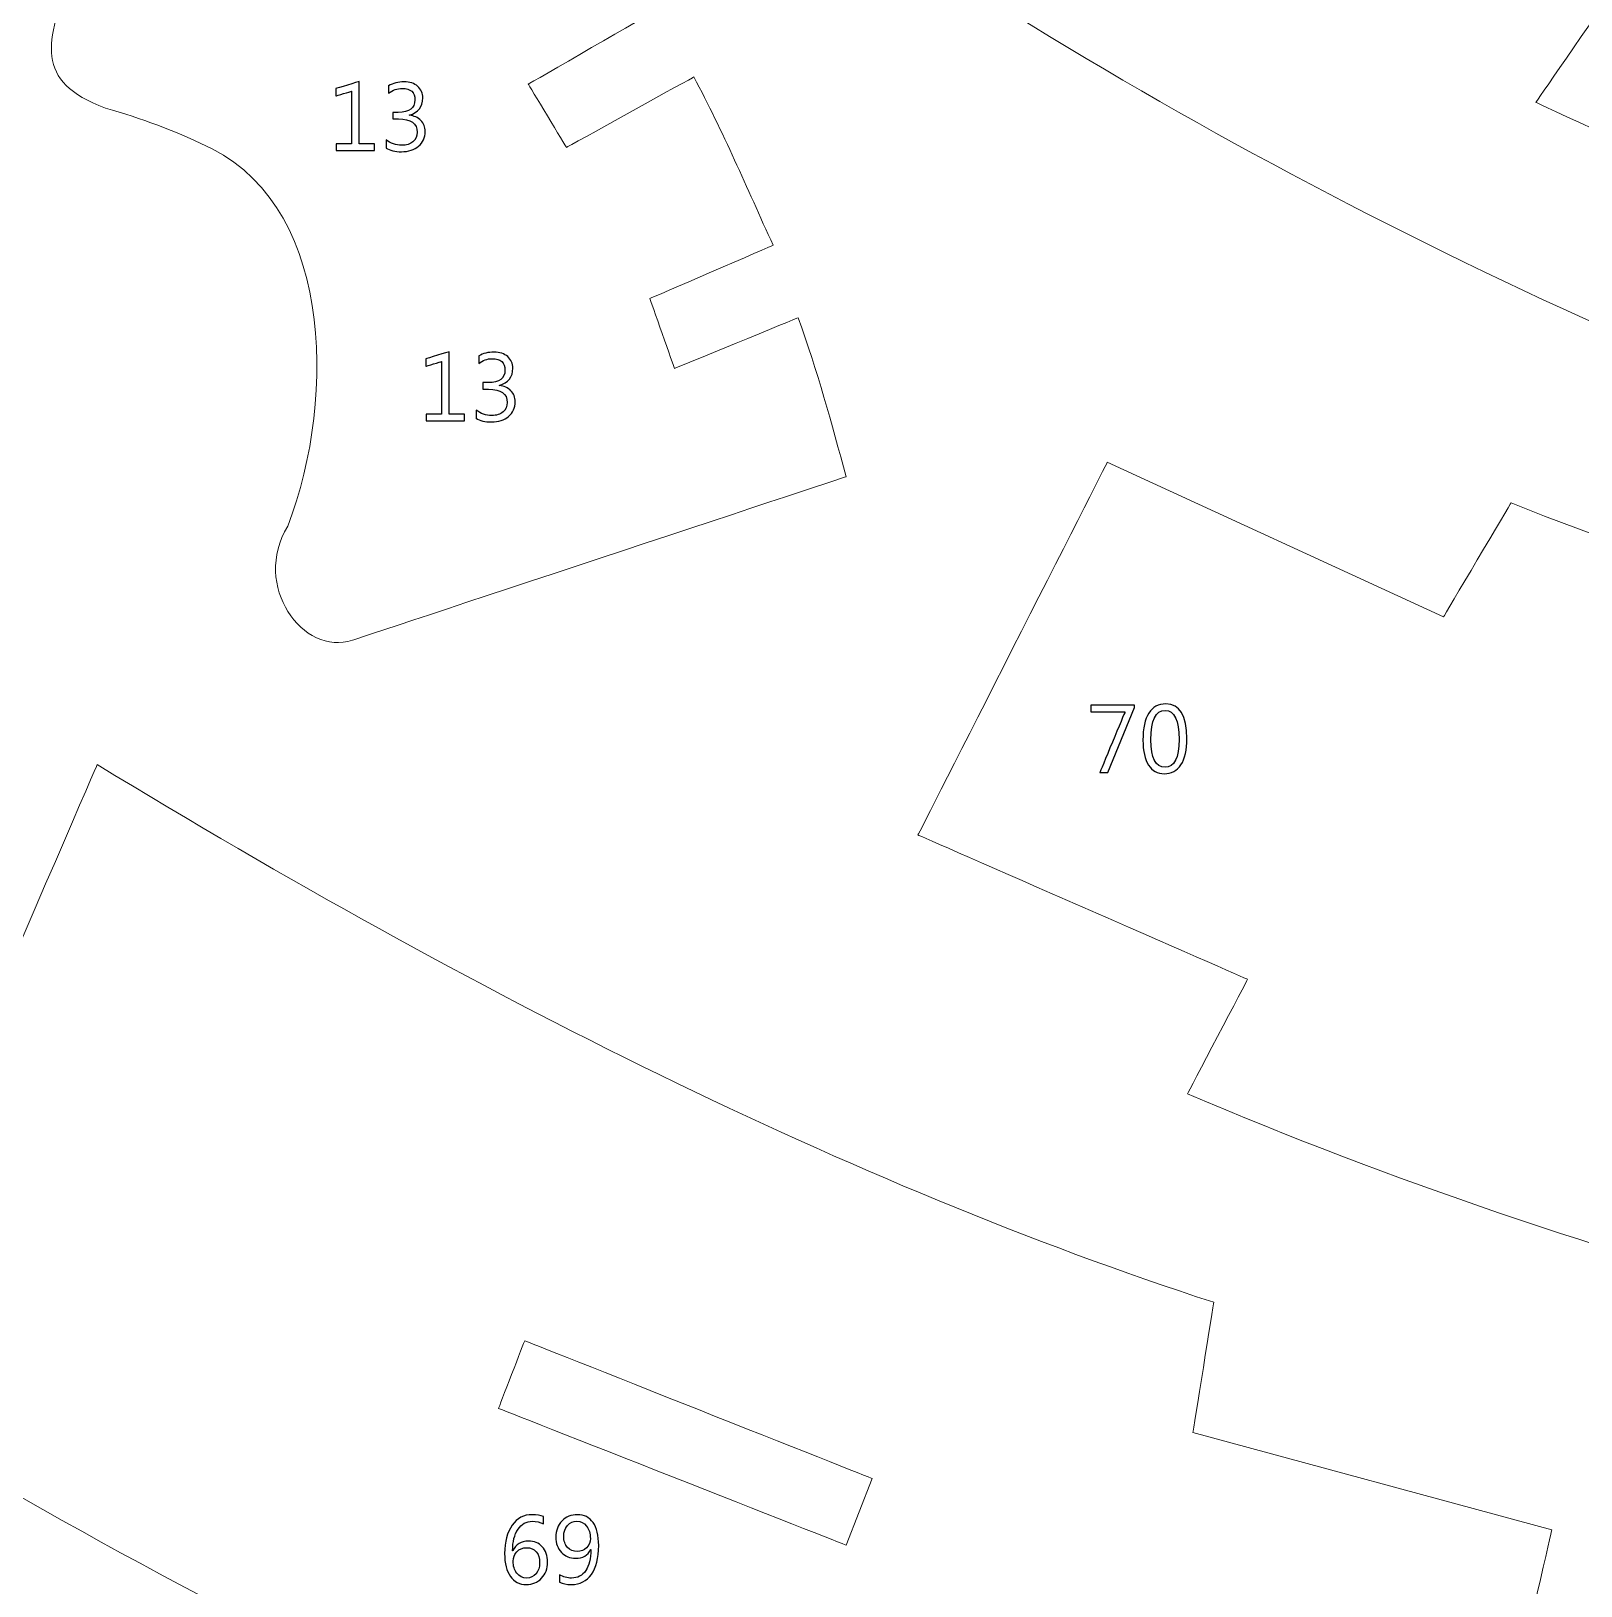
# Model space of a CAD drawing. Header units: centimetres. Extents: x -494 to 505, y -672 to 577.
# Drawn here: x 176.2 to 348.9, y -475.5 to -302.3 of the extents above; entities that cross this region are included whole.
import ezdxf

# ---------------------------------------------------------------- set-up
doc = ezdxf.new("R2010")
doc.units = ezdxf.units.CM
doc.header["$MEASUREMENT"] = 0
doc.layers.add('Camada 1', color=7, linetype='Continuous')
doc.layers.add('Camada 2', color=10, linetype='Continuous')

msp = doc.modelspace()

# ---------------------------------------------------------------- linework, layer by layer
at = {"layer": 'Camada 1', "lineweight": 9}
for points, knots in [([(182.78983, -289.325812), (182.329836, -291.53358), (181.676294, -292.996112), (180.507132, -295.900856), (180.507132, -295.900856), (177.908204, -303.485296), (176.42332, -307.8607), (184.4675, -310.828944), (184.4675, -310.828944), (188.601096, -312.03138), (192.080388, -313.343036), (195.019168, -314.746132), (195.019168, -314.746132), (209.705448, -320.820796), (210.408266, -342.718136), (204.780388, -357.439976), (204.780388, -357.439976), (200.739248, -364.026196), (206.49819, -371.974872), (211.99729, -370.13134), (211.99729, -370.13134), (211.99729, -370.13134), (267.020294, -351.921064), (267.020294, -351.921064), (267.020294, -351.921064), (265.436858, -345.949016), (263.81964, -340.168992), (261.691628, -334.19796), (261.691628, -334.19796), (261.691628, -334.19796), (247.889522, -339.847428), (247.889522, -339.847428), (247.889522, -339.847428), (247.889522, -339.847428), (245.159784, -332.06436), (245.159784, -332.06436), (245.159784, -332.06436), (245.159784, -332.06436), (258.900422, -326.126856), (258.900422, -326.126856), (258.900422, -326.126856), (255.91643, -319.662048), (253.357126, -313.510168), (250.05284, -307.368956), (250.05284, -307.368956), (250.05284, -307.368956), (235.854494, -315.215016), (235.854494, -315.215016), (235.854494, -315.215016), (235.854494, -315.215016), (231.603042, -308.164484), (231.603042, -308.164484), (231.603042, -308.164484), (231.603042, -308.164484), (245.712488, -300.023784), (245.712488, -300.023784), (245.712488, -300.023784), (242.475004, -294.545512), (239.409224, -289.87242), (235.99394, -284.899608), (235.99394, -284.899608), (235.99394, -284.899608), (222.90532, -293.546276), (222.90532, -293.546276), (222.90532, -293.546276), (222.90532, -293.546276), (218.431364, -286.746696), (218.431364, -286.746696), (218.431364, -286.746696), (218.431364, -286.746696), (230.724202, -278.40178), (230.724202, -278.40178), (230.724202, -278.40178), (227.071682, -273.320256), (223.679766, -267.88618), (220.318584, -262.6868), (220.318584, -262.6868), (220.318584, -262.6868), (206.901542, -270.924528), (206.901542, -270.924528), (206.901542, -270.924528), (206.901542, -270.924528), (203.266548, -263.775444), (203.266548, -263.775444), (203.266548, -263.775444), (203.266548, -263.775444), (216.520522, -255.081024), (216.520522, -255.081024), (216.520522, -255.081024), (203.73848, -229.9081), (221.170754, -210.7819), (240.487708, -206.680816), (240.487708, -206.680816), (281.752294, -198.37654), (317.23838, -202.109324), (355.214428, -222.74276), (355.214428, -222.74276), (380.998984, -236.086396), (406.434798, -252.030484), (431.664618, -268.072108), (431.664618, -268.072108), (447.13398, -276.452076), (457.795376, -284.673548), (475.474792, -290.712144), (475.474792, -290.712144), (480.967288, -292.402768), (484.084376, -293.40556), (486.148888, -292.320472), (486.148888, -292.320472), (494.367058, -279.025096), (499.34495, -259.396992), (498.30101, -215.25484), (498.30101, -215.25484), (495.513106, -177.25136), (492.695484, -158.525972), (484.29799, -145.308828), (484.29799, -145.308828), (471.084402, -137.859516), (427.983396, -139.22248), (370.712238, -144.892776), (370.712238, -144.892776), (330.730606, -147.85848), (288.910268, -155.543504), (244.769894, -154.824176), (244.769894, -154.824176), (224.85096, -154.182064), (209.7151, -128.42748), (190.253366, -98.993452), (190.253366, -98.993452), (179.69611, -100.730812), (171.077382, -99.020884), (165.424866, -94.19844), (165.424866, -94.19844), (159.956754, -88.855804), (156.890974, -82.534252), (157.003242, -75.060048), (157.003242, -75.060048), (157.026102, -72.926956), (155.536646, -72.14362), (153.171144, -73.001632), (153.171144, -73.001632), (124.564902, -78.87462), (97.43567, -82.195416), (72.464422, -82.006948), (72.464422, -82.006948), (72.464422, -82.006948), (55.998618, -82.304636), (55.998618, -82.304636), (55.998618, -82.304636), (33.274254, -82.729324), (19.306032, -86.980268), (15.682976, -101.128068), (15.682976, -101.128068), (14.84376, -105.245916), (15.028926, -133.020816), (14.989302, -138.365992), (14.989302, -138.365992), (14.989302, -138.365992), (15.079726, -194.315588), (15.079726, -194.315588), (15.079726, -194.315588), (15.079726, -194.315588), (66.976498, -194.3862), (66.976498, -194.3862), (66.976498, -194.3862), (66.976498, -194.3862), (66.896742, -202.649836), (66.896742, -202.649836), (66.896742, -202.649836), (66.896742, -202.649836), (15.069058, -202.792584), (15.069058, -202.792584), (15.069058, -202.792584), (15.069058, -202.792584), (15.30858, -272.434304), (15.30858, -272.434304), (15.30858, -272.434304), (15.30858, -272.434304), (30.27172, -273.937476), (30.27172, -273.937476), (30.27172, -273.937476), (30.27172, -273.937476), (37.548312, -233.120692), (37.548312, -233.120692), (37.548312, -233.120692), (37.548312, -233.120692), (83.984592, -239.984788), (83.984592, -239.984788), (83.984592, -239.984788), (83.984592, -239.984788), (76.346812, -279.314656), (76.346812, -279.314656), (76.346812, -279.314656), (76.346812, -279.314656), (100.76053, -281.826716), (100.76053, -281.826716), (100.76053, -281.826716), (100.873814, -272.07464), (102.001066, -262.795004), (104.431338, -254.207264), (104.431338, -254.207264), (107.706668, -242.851432), (111.736632, -234.28452), (117.738652, -232.335832), (117.738652, -232.335832), (117.738652, -232.335832), (166.705788, -232.341928), (166.705788, -232.341928), (166.705788, -232.341928), (170.196002, -232.524808), (171.763436, -238.12246), (170.609006, -246.8626), (170.609006, -246.8626), (169.687494, -256.330704), (163.103814, -264.16), (159.567626, -274.08124), (159.567626, -274.08124), (157.226508, -280.649172), (157.818836, -281.917648), (163.007294, -281.882596), (163.007294, -281.882596), (163.007294, -281.882596), (179.199286, -281.804364), (179.199286, -281.804364), (179.199286, -281.804364), (181.369716, -282.496768), (183.364124, -285.311088), (182.78983, -289.325812)], [0, 0, 0, 0, 0.0172413793, 0.0172413793, 0.0172413793, 0.0172413893, 0.0344827586, 0.0344827586, 0.0344827586, 0.0344827686, 0.0517241379, 0.0517241379, 0.0517241379, 0.0517241479, 0.0689655172, 0.0689655172, 0.0689655172, 0.0689655272, 0.0862068966, 0.0862068966, 0.0862068966, 0.0862069066, 0.1034482759, 0.1034482759, 0.1034482759, 0.1034482859, 0.1206896552, 0.1206896552, 0.1206896552, 0.1206896652, 0.1379310345, 0.1379310345, 0.1379310345, 0.1379310445, 0.1551724138, 0.1551724138, 0.1551724138, 0.1551724238, 0.1724137931, 0.1724137931, 0.1724137931, 0.1724138031, 0.1896551724, 0.1896551724, 0.1896551724, 0.1896551824, 0.2068965517, 0.2068965517, 0.2068965517, 0.2068965617, 0.224137931, 0.224137931, 0.224137931, 0.224137941, 0.2413793103, 0.2413793103, 0.2413793103, 0.2413793203, 0.2586206897, 0.2586206897, 0.2586206897, 0.2586206997, 0.275862069, 0.275862069, 0.275862069, 0.275862079, 0.2931034483, 0.2931034483, 0.2931034483, 0.2931034583, 0.3103448276, 0.3103448276, 0.3103448276, 0.3103448376, 0.3275862069, 0.3275862069, 0.3275862069, 0.3275862169, 0.3448275862, 0.3448275862, 0.3448275862, 0.3448275962, 0.3620689655, 0.3620689655, 0.3620689655, 0.3620689755, 0.3793103448, 0.3793103448, 0.3793103448, 0.3793103548, 0.3965517241, 0.3965517241, 0.3965517241, 0.3965517341, 0.4137931034, 0.4137931034, 0.4137931034, 0.4137931134, 0.4310344828, 0.4310344828, 0.4310344828, 0.4310344928, 0.4482758621, 0.4482758621, 0.4482758621, 0.4482758721, 0.4655172414, 0.4655172414, 0.4655172414, 0.4655172514, 0.4827586207, 0.4827586207, 0.4827586207, 0.4827586307, 0.5, 0.5, 0.5, 0.50000001, 0.5172413793, 0.5172413793, 0.5172413793, 0.5172413893, 0.5344827586, 0.5344827586, 0.5344827586, 0.5344827686, 0.5517241379, 0.5517241379, 0.5517241379, 0.5517241479, 0.5689655172, 0.5689655172, 0.5689655172, 0.5689655272, 0.5862068966, 0.5862068966, 0.5862068966, 0.5862069066, 0.6034482759, 0.6034482759, 0.6034482759, 0.6034482859, 0.6206896552, 0.6206896552, 0.6206896552, 0.6206896652, 0.6379310345, 0.6379310345, 0.6379310345, 0.6379310445, 0.6551724138, 0.6551724138, 0.6551724138, 0.6551724238, 0.6724137931, 0.6724137931, 0.6724137931, 0.6724138031, 0.6896551724, 0.6896551724, 0.6896551724, 0.6896551824, 0.7068965517, 0.7068965517, 0.7068965517, 0.7068965617, 0.724137931, 0.724137931, 0.724137931, 0.724137941, 0.7413793103, 0.7413793103, 0.7413793103, 0.7413793203, 0.7586206897, 0.7586206897, 0.7586206897, 0.7586206997, 0.775862069, 0.775862069, 0.775862069, 0.775862079, 0.7931034483, 0.7931034483, 0.7931034483, 0.7931034583, 0.8103448276, 0.8103448276, 0.8103448276, 0.8103448376, 0.8275862069, 0.8275862069, 0.8275862069, 0.8275862169, 0.8448275862, 0.8448275862, 0.8448275862, 0.8448275962, 0.8620689655, 0.8620689655, 0.8620689655, 0.8620689755, 0.8793103448, 0.8793103448, 0.8793103448, 0.8793103548, 0.8965517241, 0.8965517241, 0.8965517241, 0.8965517341, 0.9137931034, 0.9137931034, 0.9137931034, 0.9137931134, 0.9310344828, 0.9310344828, 0.9310344828, 0.9310344928, 0.9482758621, 0.9482758621, 0.9482758621, 0.9482758721, 0.9655172414, 0.9655172414, 0.9655172414, 0.9655172514, 1, 1, 1, 1]), ([(252.252734, -278.040592), (252.252734, -278.040592), (302.945038, -222.182436), (302.945038, -222.182436), (302.945038, -222.182436), (340.093554, -247.48236), (380.919482, -268.119352), (425.249594, -284.312868), (425.249594, -284.312868), (425.249594, -284.312868), (415.266886, -301.135796), (415.266886, -301.135796), (415.266886, -301.135796), (415.266886, -301.135796), (365.787178, -278.638), (365.787178, -278.638), (365.787178, -278.638), (365.787178, -278.638), (343.912698, -310.195468), (343.912698, -310.195468), (343.912698, -310.195468), (343.912698, -310.195468), (396.691358, -334.630268), (396.691358, -334.630268), (396.691358, -334.630268), (396.691358, -334.630268), (387.891782, -350.089724), (387.891782, -350.089724), (387.891782, -350.089724), (338.015834, -331.723492), (293.035482, -307.424836), (252.252734, -278.040592)], [0, 0, 0, 0, 0.1111111111, 0.1111111111, 0.1111111111, 0.1111111211, 0.2222222222, 0.2222222222, 0.2222222222, 0.2222222322, 0.3333333333, 0.3333333333, 0.3333333333, 0.3333333433, 0.4444444444, 0.4444444444, 0.4444444444, 0.4444444544, 0.5555555556, 0.5555555556, 0.5555555556, 0.5555555656, 0.6666666667, 0.6666666667, 0.6666666667, 0.6666666767, 0.7777777778, 0.7777777778, 0.7777777778, 0.7777777878, 1, 1, 1, 1]), ([(296.14495, -350.3041), (296.14495, -350.3041), (333.632302, -367.514632), (333.632302, -367.514632), (333.632302, -367.514632), (333.632302, -367.514632), (341.154258, -354.829364), (341.154258, -354.829364), (341.154258, -354.829364), (380.900686, -370.675916), (426.158914, -381.004064), (474.611954, -388.133336), (474.611954, -388.133336), (474.611954, -388.133336), (453.18299, -460.366872), (453.18299, -460.366872), (453.18299, -460.366872), (399.958306, -452.932292), (350.433894, -439.942732), (305.08321, -420.685976), (305.08321, -420.685976), (305.08321, -420.685976), (311.78627, -407.918412), (311.78627, -407.918412), (311.78627, -407.918412), (311.78627, -407.918412), (275.041106, -391.834624), (275.041106, -391.834624), (275.041106, -391.834624), (275.041106, -391.834624), (296.14495, -350.3041), (296.14495, -350.3041)], [0, 0, 0, 0, 0.1111111111, 0.1111111111, 0.1111111111, 0.1111111211, 0.2222222222, 0.2222222222, 0.2222222222, 0.2222222322, 0.3333333333, 0.3333333333, 0.3333333333, 0.3333333433, 0.4444444444, 0.4444444444, 0.4444444444, 0.4444444544, 0.5555555556, 0.5555555556, 0.5555555556, 0.5555555656, 0.6666666667, 0.6666666667, 0.6666666667, 0.6666666767, 0.7777777778, 0.7777777778, 0.7777777778, 0.7777777878, 1, 1, 1, 1]), ([(345.691968, -469.251538), (345.691968, -469.251538), (305.689, -458.430884), (305.689, -458.430884), (305.689, -458.430884), (305.689, -458.430884), (308.013608, -443.91326), (308.013608, -443.91326), (308.013608, -443.91326), (267.139928, -430.603406), (225.54692, -409.545028), (183.537606, -383.995168), (183.537606, -383.995168), (183.537606, -383.995168), (153.763726, -452.967852), (153.763726, -452.967852), (153.763726, -452.967852), (199.655938, -481.337366), (246.251984, -503.089672), (293.64305, -517.37641), (293.64305, -517.37641), (293.64305, -517.37641), (296.653204, -503.319796), (296.653204, -503.319796), (296.653204, -503.319796), (296.653204, -503.319796), (335.36001, -514.527546), (335.36001, -514.527546), (335.36001, -514.527546), (335.36001, -514.527546), (345.691968, -469.251538), (345.691968, -469.251538)], [0, 0, 0, 0, 0.1111111111, 0.1111111111, 0.1111111111, 0.1111111211, 0.2222222222, 0.2222222222, 0.2222222222, 0.2222222322, 0.3333333333, 0.3333333333, 0.3333333333, 0.3333333433, 0.4444444444, 0.4444444444, 0.4444444444, 0.4444444544, 0.5555555556, 0.5555555556, 0.5555555556, 0.5555555656, 0.6666666667, 0.6666666667, 0.6666666667, 0.6666666767, 0.7777777778, 0.7777777778, 0.7777777778, 0.7777777878, 1, 1, 1, 1]), ([(269.923514, -463.53857), (269.923514, -463.53857), (267.03909, -470.969594), (267.03909, -470.969594), (267.03909, -470.969594), (267.03909, -470.969594), (228.286818, -455.728578), (228.286818, -455.728578), (228.286818, -455.728578), (228.286818, -455.728578), (231.19715, -448.186556), (231.19715, -448.186556), (231.19715, -448.186556), (231.19715, -448.186556), (269.923514, -463.53857), (269.923514, -463.53857)], [0, 0, 0, 0, 0.2, 0.2, 0.2, 0.20000001, 0.4, 0.4, 0.4, 0.40000001, 0.6, 0.6, 0.6, 0.60000001, 1, 1, 1, 1])]:
    msp.add_open_spline(points, degree=3, knots=knots, dxfattribs=at)
at = {"layer": 'Camada 2'}
for points, knots in [([(214.441532, -315.5696), (214.441532, -315.5696), (210.183476, -315.5696), (210.183476, -315.5696), (210.183476, -315.5696), (210.183476, -315.5696), (210.183476, -314.816998), (210.183476, -314.816998), (210.183476, -314.816998), (210.183476, -314.816998), (211.882228, -314.816998), (211.882228, -314.816998), (211.882228, -314.816998), (211.882228, -314.816998), (211.882228, -308.963822), (211.882228, -308.963822), (211.882228, -308.963822), (211.882228, -308.963822), (210.140296, -309.483506), (210.140296, -309.483506), (210.140296, -309.483506), (210.140296, -309.483506), (210.140296, -308.666388), (210.140296, -308.666388), (210.140296, -308.666388), (210.140296, -308.666388), (212.742526, -307.870606), (212.742526, -307.870606), (212.742526, -307.870606), (212.742526, -307.870606), (212.742526, -314.816998), (212.742526, -314.816998), (212.742526, -314.816998), (212.742526, -314.816998), (214.441532, -314.816998), (214.441532, -314.816998), (214.441532, -314.816998), (214.441532, -314.816998), (214.441532, -315.5696), (214.441532, -315.5696)], [0, 0, 0, 0, 0.0909090909, 0.0909090909, 0.0909090909, 0.0909091009, 0.1818181818, 0.1818181818, 0.1818181818, 0.1818181918, 0.2727272727, 0.2727272727, 0.2727272727, 0.2727272827, 0.3636363636, 0.3636363636, 0.3636363636, 0.3636363736, 0.4545454545, 0.4545454545, 0.4545454545, 0.4545454645, 0.5454545455, 0.5454545455, 0.5454545455, 0.5454545555, 0.6363636364, 0.6363636364, 0.6363636364, 0.6363636464, 0.7272727273, 0.7272727273, 0.7272727273, 0.7272727373, 0.8181818182, 0.8181818182, 0.8181818182, 0.8181818282, 1, 1, 1, 1]), ([(215.74252, -315.289946), (215.74252, -315.289946), (215.74252, -314.365386), (215.74252, -314.365386), (215.74252, -314.365386), (216.25687, -314.773818), (216.839292, -314.978288), (217.486484, -314.978288), (217.486484, -314.978288), (218.01328, -314.978288), (218.432634, -314.847478), (218.746324, -314.583826), (218.746324, -314.583826), (219.05976, -314.320428), (219.215716, -313.96559), (219.215716, -313.52109), (219.215716, -313.52109), (219.215716, -312.53557), (218.516962, -312.042556), (217.120724, -312.042556), (217.120724, -312.042556), (217.120724, -312.042556), (216.495376, -312.042556), (216.495376, -312.042556), (216.495376, -312.042556), (216.495376, -312.042556), (216.495376, -311.311544), (216.495376, -311.311544), (216.495376, -311.311544), (216.495376, -311.311544), (217.090244, -311.311544), (217.090244, -311.311544), (217.090244, -311.311544), (218.33586, -311.311544), (218.957652, -310.84901), (218.957652, -309.926228), (218.957652, -309.926228), (218.957652, -309.071264), (218.482672, -308.644798), (217.532966, -308.644798), (217.532966, -308.644798), (217.002614, -308.644798), (216.502488, -308.823868), (216.032842, -309.182516), (216.032842, -309.182516), (216.032842, -309.182516), (216.032842, -308.343808), (216.032842, -308.343808), (216.032842, -308.343808), (216.516712, -308.057042), (217.088466, -307.913532), (217.746326, -307.913532), (217.746326, -307.913532), (218.380564, -307.913532), (218.887802, -308.081934), (219.269564, -308.417214), (219.269564, -308.417214), (219.649548, -308.754018), (219.83954, -309.184294), (219.83954, -309.709312), (219.83954, -309.709312), (219.83954, -310.70042), (219.335858, -311.338468), (218.32697, -311.621424), (218.32697, -311.621424), (218.32697, -311.621424), (218.32697, -311.643014), (218.32697, -311.643014), (218.32697, -311.643014), (218.86799, -311.695084), (219.298266, -311.885076), (219.61729, -312.21299), (219.61729, -312.21299), (219.938092, -312.540904), (220.097604, -312.94959), (220.097604, -313.438794), (220.097604, -313.438794), (220.097604, -314.116212), (219.855542, -314.661042), (219.369894, -315.07684), (219.369894, -315.07684), (218.884246, -315.49086), (218.24442, -315.698632), (217.450416, -315.698632), (217.450416, -315.698632), (216.735406, -315.698632), (216.165684, -315.562488), (215.74252, -315.289946)], [0, 0, 0, 0, 0.0434782609, 0.0434782609, 0.0434782609, 0.0434782709, 0.0869565217, 0.0869565217, 0.0869565217, 0.0869565317, 0.1304347826, 0.1304347826, 0.1304347826, 0.1304347926, 0.1739130435, 0.1739130435, 0.1739130435, 0.1739130535, 0.2173913043, 0.2173913043, 0.2173913043, 0.2173913143, 0.2608695652, 0.2608695652, 0.2608695652, 0.2608695752, 0.3043478261, 0.3043478261, 0.3043478261, 0.3043478361, 0.347826087, 0.347826087, 0.347826087, 0.347826097, 0.3913043478, 0.3913043478, 0.3913043478, 0.3913043578, 0.4347826087, 0.4347826087, 0.4347826087, 0.4347826187, 0.4782608696, 0.4782608696, 0.4782608696, 0.4782608796, 0.5217391304, 0.5217391304, 0.5217391304, 0.5217391404, 0.5652173913, 0.5652173913, 0.5652173913, 0.5652174013, 0.6086956522, 0.6086956522, 0.6086956522, 0.6086956622, 0.652173913, 0.652173913, 0.652173913, 0.652173923, 0.6956521739, 0.6956521739, 0.6956521739, 0.6956521839, 0.7391304348, 0.7391304348, 0.7391304348, 0.7391304448, 0.7826086957, 0.7826086957, 0.7826086957, 0.7826087057, 0.8260869565, 0.8260869565, 0.8260869565, 0.8260869665, 0.8695652174, 0.8695652174, 0.8695652174, 0.8695652274, 0.9130434783, 0.9130434783, 0.9130434783, 0.9130434883, 1, 1, 1, 1]), ([(224.48012, -345.685364), (224.48012, -345.685364), (220.222064, -345.685364), (220.222064, -345.685364), (220.222064, -345.685364), (220.222064, -345.685364), (220.222064, -344.932762), (220.222064, -344.932762), (220.222064, -344.932762), (220.222064, -344.932762), (221.920816, -344.932762), (221.920816, -344.932762), (221.920816, -344.932762), (221.920816, -344.932762), (221.920816, -339.079586), (221.920816, -339.079586), (221.920816, -339.079586), (221.920816, -339.079586), (220.178884, -339.59927), (220.178884, -339.59927), (220.178884, -339.59927), (220.178884, -339.59927), (220.178884, -338.782152), (220.178884, -338.782152), (220.178884, -338.782152), (220.178884, -338.782152), (222.781114, -337.98637), (222.781114, -337.98637), (222.781114, -337.98637), (222.781114, -337.98637), (222.781114, -344.932762), (222.781114, -344.932762), (222.781114, -344.932762), (222.781114, -344.932762), (224.48012, -344.932762), (224.48012, -344.932762), (224.48012, -344.932762), (224.48012, -344.932762), (224.48012, -345.685364), (224.48012, -345.685364)], [0, 0, 0, 0, 0.0909090909, 0.0909090909, 0.0909090909, 0.0909091009, 0.1818181818, 0.1818181818, 0.1818181818, 0.1818181918, 0.2727272727, 0.2727272727, 0.2727272727, 0.2727272827, 0.3636363636, 0.3636363636, 0.3636363636, 0.3636363736, 0.4545454545, 0.4545454545, 0.4545454545, 0.4545454645, 0.5454545455, 0.5454545455, 0.5454545455, 0.5454545555, 0.6363636364, 0.6363636364, 0.6363636364, 0.6363636464, 0.7272727273, 0.7272727273, 0.7272727273, 0.7272727373, 0.8181818182, 0.8181818182, 0.8181818182, 0.8181818282, 1, 1, 1, 1]), ([(225.781108, -345.40571), (225.781108, -345.40571), (225.781108, -344.48115), (225.781108, -344.48115), (225.781108, -344.48115), (226.295458, -344.889582), (226.87788, -345.094052), (227.525072, -345.094052), (227.525072, -345.094052), (228.051868, -345.094052), (228.471222, -344.963242), (228.784912, -344.69959), (228.784912, -344.69959), (229.098348, -344.436192), (229.254304, -344.081354), (229.254304, -343.636854), (229.254304, -343.636854), (229.254304, -342.651334), (228.55555, -342.15832), (227.159312, -342.15832), (227.159312, -342.15832), (227.159312, -342.15832), (226.533964, -342.15832), (226.533964, -342.15832), (226.533964, -342.15832), (226.533964, -342.15832), (226.533964, -341.427308), (226.533964, -341.427308), (226.533964, -341.427308), (226.533964, -341.427308), (227.128832, -341.427308), (227.128832, -341.427308), (227.128832, -341.427308), (228.374448, -341.427308), (228.99624, -340.964774), (228.99624, -340.041992), (228.99624, -340.041992), (228.99624, -339.187028), (228.52126, -338.760562), (227.571554, -338.760562), (227.571554, -338.760562), (227.041202, -338.760562), (226.541076, -338.939632), (226.07143, -339.29828), (226.07143, -339.29828), (226.07143, -339.29828), (226.07143, -338.459572), (226.07143, -338.459572), (226.07143, -338.459572), (226.5553, -338.172806), (227.127054, -338.029296), (227.784914, -338.029296), (227.784914, -338.029296), (228.419152, -338.029296), (228.92639, -338.197698), (229.308152, -338.532978), (229.308152, -338.532978), (229.688136, -338.869782), (229.878128, -339.300058), (229.878128, -339.825076), (229.878128, -339.825076), (229.878128, -340.816184), (229.374446, -341.454232), (228.365558, -341.737188), (228.365558, -341.737188), (228.365558, -341.737188), (228.365558, -341.758778), (228.365558, -341.758778), (228.365558, -341.758778), (228.906578, -341.810848), (229.336854, -342.00084), (229.655878, -342.328754), (229.655878, -342.328754), (229.97668, -342.656668), (230.136192, -343.065354), (230.136192, -343.554558), (230.136192, -343.554558), (230.136192, -344.231976), (229.89413, -344.776806), (229.408482, -345.192604), (229.408482, -345.192604), (228.922834, -345.606624), (228.283008, -345.814396), (227.489004, -345.814396), (227.489004, -345.814396), (226.773994, -345.814396), (226.204272, -345.678252), (225.781108, -345.40571)], [0, 0, 0, 0, 0.0434782609, 0.0434782609, 0.0434782609, 0.0434782709, 0.0869565217, 0.0869565217, 0.0869565217, 0.0869565317, 0.1304347826, 0.1304347826, 0.1304347826, 0.1304347926, 0.1739130435, 0.1739130435, 0.1739130435, 0.1739130535, 0.2173913043, 0.2173913043, 0.2173913043, 0.2173913143, 0.2608695652, 0.2608695652, 0.2608695652, 0.2608695752, 0.3043478261, 0.3043478261, 0.3043478261, 0.3043478361, 0.347826087, 0.347826087, 0.347826087, 0.347826097, 0.3913043478, 0.3913043478, 0.3913043478, 0.3913043578, 0.4347826087, 0.4347826087, 0.4347826087, 0.4347826187, 0.4782608696, 0.4782608696, 0.4782608696, 0.4782608796, 0.5217391304, 0.5217391304, 0.5217391304, 0.5217391404, 0.5652173913, 0.5652173913, 0.5652173913, 0.5652174013, 0.6086956522, 0.6086956522, 0.6086956522, 0.6086956622, 0.652173913, 0.652173913, 0.652173913, 0.652173923, 0.6956521739, 0.6956521739, 0.6956521739, 0.6956521839, 0.7391304348, 0.7391304348, 0.7391304348, 0.7391304448, 0.7826086957, 0.7826086957, 0.7826086957, 0.7826087057, 0.8260869565, 0.8260869565, 0.8260869565, 0.8260869665, 0.8695652174, 0.8695652174, 0.8695652174, 0.8695652274, 0.9130434783, 0.9130434783, 0.9130434783, 0.9130434883, 1, 1, 1, 1]), ([(299.170852, -377.627388), (299.170852, -377.627388), (296.192194, -384.88366), (296.192194, -384.88366), (296.192194, -384.88366), (296.192194, -384.88366), (295.299638, -384.88366), (295.299638, -384.88366), (295.299638, -384.88366), (295.299638, -384.88366), (298.117006, -378.130816), (298.117006, -378.130816), (298.117006, -378.130816), (298.117006, -378.130816), (294.32123, -378.130816), (294.32123, -378.130816), (294.32123, -378.130816), (294.32123, -378.130816), (294.32123, -377.356624), (294.32123, -377.356624), (294.32123, -377.356624), (294.32123, -377.356624), (299.170852, -377.356624), (299.170852, -377.356624), (299.170852, -377.356624), (299.170852, -377.356624), (299.170852, -377.627388), (299.170852, -377.627388)], [0, 0, 0, 0, 0.125, 0.125, 0.125, 0.12500001, 0.25, 0.25, 0.25, 0.25000001, 0.375, 0.375, 0.375, 0.37500001, 0.5, 0.5, 0.5, 0.50000001, 0.625, 0.625, 0.625, 0.62500001, 0.75, 0.75, 0.75, 0.75000001, 1, 1, 1, 1]), ([(302.48987, -385.012692), (301.74438, -385.012692), (301.161704, -384.69189), (300.744382, -384.052064), (300.744382, -384.052064), (300.326806, -383.41046), (300.117002, -382.483868), (300.117002, -381.272542), (300.117002, -381.272542), (300.117002, -379.94082), (300.335696, -378.935488), (300.771052, -378.252736), (300.771052, -378.252736), (301.206662, -377.569984), (301.835566, -377.227592), (302.658272, -377.227592), (302.658272, -377.227592), (304.23358, -377.227592), (305.020218, -378.514356), (305.020218, -381.087884), (305.020218, -381.087884), (305.020218, -382.36398), (304.797968, -383.335276), (304.353722, -384.00736), (304.353722, -384.00736), (303.909222, -384.677666), (303.28743, -385.012692), (302.48987, -385.012692)], [0, 0, 0, 0, 0.125, 0.125, 0.125, 0.12500001, 0.25, 0.25, 0.25, 0.25000001, 0.375, 0.375, 0.375, 0.37500001, 0.5, 0.5, 0.5, 0.50000001, 0.625, 0.625, 0.625, 0.62500001, 0.75, 0.75, 0.75, 0.75000001, 1, 1, 1, 1]), ([(302.609758, -377.958858), (301.536354, -377.958858), (300.998636, -379.050296), (300.998636, -381.233172), (300.998636, -381.233172), (300.998636, -383.272538), (301.525686, -384.292348), (302.579532, -384.292348), (302.579532, -384.292348), (303.6189, -384.292348), (304.138584, -383.254504), (304.138584, -381.181102), (304.138584, -381.181102), (304.138584, -379.032262), (303.629568, -377.958858), (302.609758, -377.958858)], [0, 0, 0, 0, 0.2, 0.2, 0.2, 0.20000001, 0.4, 0.4, 0.4, 0.40000001, 0.6, 0.6, 0.6, 0.60000001, 1, 1, 1, 1]), ([(233.282998, -467.790022), (233.282998, -467.790022), (233.282998, -468.605362), (233.282998, -468.605362), (233.282998, -468.605362), (232.894124, -468.40648), (232.485692, -468.30615), (232.055416, -468.30615), (232.055416, -468.30615), (231.388666, -468.30615), (230.854758, -468.603584), (230.453184, -469.198706), (230.453184, -469.198706), (230.053642, -469.793574), (229.852982, -470.591134), (229.852982, -471.589354), (229.852982, -471.589354), (229.852982, -471.589354), (229.874318, -471.589354), (229.874318, -471.589354), (229.874318, -471.589354), (230.223822, -470.8779), (230.797354, -470.521284), (231.594914, -470.521284), (231.594914, -470.521284), (232.25252, -470.521284), (232.773982, -470.732612), (233.16311, -471.153744), (233.16311, -471.153744), (233.551984, -471.576654), (233.745532, -472.141296), (233.745532, -472.849194), (233.745532, -472.849194), (233.745532, -473.587572), (233.523282, -474.191584), (233.078782, -474.659198), (233.078782, -474.659198), (232.634282, -475.127066), (232.069894, -475.359984), (231.38511, -475.359984), (231.38511, -475.359984), (230.628952, -475.359984), (230.035608, -475.058994), (229.605586, -474.45676), (229.605586, -474.45676), (229.175564, -473.854526), (228.960426, -473.008706), (228.960426, -471.919046), (228.960426, -471.919046), (228.960426, -470.598246), (229.241858, -469.5444), (229.804468, -468.757762), (229.804468, -468.757762), (230.367332, -467.969092), (231.111044, -467.574884), (232.03408, -467.574884), (232.03408, -467.574884), (232.559098, -467.574884), (232.974896, -467.646512), (233.282998, -467.790022)], [0, 0, 0, 0, 0.0625, 0.0625, 0.0625, 0.06250001, 0.125, 0.125, 0.125, 0.12500001, 0.1875, 0.1875, 0.1875, 0.18750001, 0.25, 0.25, 0.25, 0.25000001, 0.3125, 0.3125, 0.3125, 0.31250001, 0.375, 0.375, 0.375, 0.37500001, 0.4375, 0.4375, 0.4375, 0.43750001, 0.5, 0.5, 0.5, 0.50000001, 0.5625, 0.5625, 0.5625, 0.56250001, 0.625, 0.625, 0.625, 0.62500001, 0.6875, 0.6875, 0.6875, 0.68750001, 0.75, 0.75, 0.75, 0.75000001, 0.8125, 0.8125, 0.8125, 0.81250001, 0.875, 0.875, 0.875, 0.87500001, 1, 1, 1, 1]), ([(235.078778, -475.109032), (235.078778, -475.109032), (235.078778, -474.283024), (235.078778, -474.283024), (235.078778, -474.283024), (235.498132, -474.521276), (235.942632, -474.63964), (236.412024, -474.63964), (236.412024, -474.63964), (237.093252, -474.63964), (237.625382, -474.363542), (238.003588, -473.813378), (238.003588, -473.813378), (238.383572, -473.263214), (238.573564, -472.480132), (238.573564, -471.467434), (238.573564, -471.467434), (238.566198, -471.47099), (238.559086, -471.47099), (238.551974, -471.467434), (238.551974, -471.467434), (238.231172, -472.112594), (237.67034, -472.435174), (236.874558, -472.435174), (236.874558, -472.435174), (236.229398, -472.435174), (235.702348, -472.21648), (235.288582, -471.779346), (235.288582, -471.779346), (234.87634, -471.341958), (234.670092, -470.77757), (234.670092, -470.08923), (234.670092, -470.08923), (234.670092, -469.354408), (234.895898, -468.75065), (235.349288, -468.281004), (235.349288, -468.281004), (235.802932, -467.80958), (236.381798, -467.574884), (237.089696, -467.574884), (237.089696, -467.574884), (237.829852, -467.574884), (238.408464, -467.868762), (238.822484, -468.454994), (238.822484, -468.454994), (239.236504, -469.040972), (239.44453, -469.895682), (239.44453, -471.015822), (239.44453, -471.015822), (239.44453, -472.406472), (239.175544, -473.478352), (238.636302, -474.230954), (238.636302, -474.230954), (238.098584, -474.983556), (237.349538, -475.359984), (236.390688, -475.359984), (236.390688, -475.359984), (235.887006, -475.359984), (235.449872, -475.275656), (235.078778, -475.109032)], [0, 0, 0, 0, 0.0625, 0.0625, 0.0625, 0.06250001, 0.125, 0.125, 0.125, 0.12500001, 0.1875, 0.1875, 0.1875, 0.18750001, 0.25, 0.25, 0.25, 0.25000001, 0.3125, 0.3125, 0.3125, 0.31250001, 0.375, 0.375, 0.375, 0.37500001, 0.4375, 0.4375, 0.4375, 0.43750001, 0.5, 0.5, 0.5, 0.50000001, 0.5625, 0.5625, 0.5625, 0.56250001, 0.625, 0.625, 0.625, 0.62500001, 0.6875, 0.6875, 0.6875, 0.68750001, 0.75, 0.75, 0.75, 0.75000001, 0.8125, 0.8125, 0.8125, 0.81250001, 0.875, 0.875, 0.875, 0.87500001, 1, 1, 1, 1]), ([(237.008924, -468.30615), (236.593126, -468.30615), (236.247178, -468.462106), (235.969556, -468.775542), (235.969556, -468.775542), (235.69168, -469.089232), (235.55198, -469.48725), (235.55198, -469.97112), (235.55198, -469.97112), (235.55198, -470.499694), (235.688124, -470.915492), (235.960412, -471.21826), (235.960412, -471.21826), (236.232954, -471.521282), (236.602016, -471.67165), (237.068106, -471.67165), (237.068106, -471.67165), (237.472982, -471.67165), (237.815374, -471.533728), (238.096806, -471.257884), (238.096806, -471.257884), (238.378238, -470.980008), (238.519716, -470.64295), (238.519716, -470.243408), (238.519716, -470.243408), (238.519716, -469.673432), (238.380016, -469.207596), (238.100362, -468.847424), (238.100362, -468.847424), (237.820708, -468.487252), (237.45698, -468.30615), (237.008924, -468.30615)], [0, 0, 0, 0, 0.1111111111, 0.1111111111, 0.1111111111, 0.1111111211, 0.2222222222, 0.2222222222, 0.2222222222, 0.2222222322, 0.3333333333, 0.3333333333, 0.3333333333, 0.3333333433, 0.4444444444, 0.4444444444, 0.4444444444, 0.4444444544, 0.5555555556, 0.5555555556, 0.5555555556, 0.5555555656, 0.6666666667, 0.6666666667, 0.6666666667, 0.6666666767, 0.7777777778, 0.7777777778, 0.7777777778, 0.7777777878, 1, 1, 1, 1]), ([(231.403144, -471.252296), (230.958644, -471.252296), (230.598472, -471.402918), (230.322374, -471.703908), (230.322374, -471.703908), (230.044752, -472.00693), (229.906576, -472.361768), (229.906576, -472.772232), (229.906576, -472.772232), (229.906576, -473.28836), (230.044752, -473.727272), (230.318818, -474.093032), (230.318818, -474.093032), (230.593138, -474.45676), (230.958644, -474.63964), (231.413812, -474.63964), (231.413812, -474.63964), (231.847644, -474.63964), (232.198926, -474.480128), (232.464102, -474.162882), (232.464102, -474.162882), (232.731056, -473.845636), (232.863644, -473.444316), (232.863644, -472.956636), (232.863644, -472.956636), (232.863644, -472.422728), (232.73639, -472.00693), (232.480104, -471.703908), (232.480104, -471.703908), (232.223818, -471.402918), (231.865424, -471.252296), (231.403144, -471.252296)], [0, 0, 0, 0, 0.1111111111, 0.1111111111, 0.1111111111, 0.1111111211, 0.2222222222, 0.2222222222, 0.2222222222, 0.2222222322, 0.3333333333, 0.3333333333, 0.3333333333, 0.3333333433, 0.4444444444, 0.4444444444, 0.4444444444, 0.4444444544, 0.5555555556, 0.5555555556, 0.5555555556, 0.5555555656, 0.6666666667, 0.6666666667, 0.6666666667, 0.6666666767, 0.7777777778, 0.7777777778, 0.7777777778, 0.7777777878, 1, 1, 1, 1])]:
    msp.add_open_spline(points, degree=3, knots=knots, dxfattribs=at)
at = {"layer": 'Camada 2', "lineweight": 9}
for points, knots in [([(214.441532, -315.5696), (214.441532, -315.5696), (210.183476, -315.5696), (210.183476, -315.5696), (210.183476, -315.5696), (210.183476, -315.5696), (210.183476, -314.816998), (210.183476, -314.816998), (210.183476, -314.816998), (210.183476, -314.816998), (211.882228, -314.816998), (211.882228, -314.816998), (211.882228, -314.816998), (211.882228, -314.816998), (211.882228, -308.963822), (211.882228, -308.963822), (211.882228, -308.963822), (211.882228, -308.963822), (210.140296, -309.483506), (210.140296, -309.483506), (210.140296, -309.483506), (210.140296, -309.483506), (210.140296, -308.666388), (210.140296, -308.666388), (210.140296, -308.666388), (210.140296, -308.666388), (212.742526, -307.870606), (212.742526, -307.870606), (212.742526, -307.870606), (212.742526, -307.870606), (212.742526, -314.816998), (212.742526, -314.816998), (212.742526, -314.816998), (212.742526, -314.816998), (214.441532, -314.816998), (214.441532, -314.816998), (214.441532, -314.816998), (214.441532, -314.816998), (214.441532, -315.5696), (214.441532, -315.5696)], [0, 0, 0, 0, 0.0909090909, 0.0909090909, 0.0909090909, 0.0909091009, 0.1818181818, 0.1818181818, 0.1818181818, 0.1818181918, 0.2727272727, 0.2727272727, 0.2727272727, 0.2727272827, 0.3636363636, 0.3636363636, 0.3636363636, 0.3636363736, 0.4545454545, 0.4545454545, 0.4545454545, 0.4545454645, 0.5454545455, 0.5454545455, 0.5454545455, 0.5454545555, 0.6363636364, 0.6363636364, 0.6363636364, 0.6363636464, 0.7272727273, 0.7272727273, 0.7272727273, 0.7272727373, 0.8181818182, 0.8181818182, 0.8181818182, 0.8181818282, 1, 1, 1, 1]), ([(215.74252, -315.289946), (215.74252, -315.289946), (215.74252, -314.365386), (215.74252, -314.365386), (215.74252, -314.365386), (216.25687, -314.773818), (216.839292, -314.978288), (217.486484, -314.978288), (217.486484, -314.978288), (218.01328, -314.978288), (218.432634, -314.847478), (218.746324, -314.583826), (218.746324, -314.583826), (219.05976, -314.320428), (219.215716, -313.96559), (219.215716, -313.52109), (219.215716, -313.52109), (219.215716, -312.53557), (218.516962, -312.042556), (217.120724, -312.042556), (217.120724, -312.042556), (217.120724, -312.042556), (216.495376, -312.042556), (216.495376, -312.042556), (216.495376, -312.042556), (216.495376, -312.042556), (216.495376, -311.311544), (216.495376, -311.311544), (216.495376, -311.311544), (216.495376, -311.311544), (217.090244, -311.311544), (217.090244, -311.311544), (217.090244, -311.311544), (218.33586, -311.311544), (218.957652, -310.84901), (218.957652, -309.926228), (218.957652, -309.926228), (218.957652, -309.071264), (218.482672, -308.644798), (217.532966, -308.644798), (217.532966, -308.644798), (217.002614, -308.644798), (216.502488, -308.823868), (216.032842, -309.182516), (216.032842, -309.182516), (216.032842, -309.182516), (216.032842, -308.343808), (216.032842, -308.343808), (216.032842, -308.343808), (216.516712, -308.057042), (217.088466, -307.913532), (217.746326, -307.913532), (217.746326, -307.913532), (218.380564, -307.913532), (218.887802, -308.081934), (219.269564, -308.417214), (219.269564, -308.417214), (219.649548, -308.754018), (219.83954, -309.184294), (219.83954, -309.709312), (219.83954, -309.709312), (219.83954, -310.70042), (219.335858, -311.338468), (218.32697, -311.621424), (218.32697, -311.621424), (218.32697, -311.621424), (218.32697, -311.643014), (218.32697, -311.643014), (218.32697, -311.643014), (218.86799, -311.695084), (219.298266, -311.885076), (219.61729, -312.21299), (219.61729, -312.21299), (219.938092, -312.540904), (220.097604, -312.94959), (220.097604, -313.438794), (220.097604, -313.438794), (220.097604, -314.116212), (219.855542, -314.661042), (219.369894, -315.07684), (219.369894, -315.07684), (218.884246, -315.49086), (218.24442, -315.698632), (217.450416, -315.698632), (217.450416, -315.698632), (216.735406, -315.698632), (216.165684, -315.562488), (215.74252, -315.289946)], [0, 0, 0, 0, 0.0434782609, 0.0434782609, 0.0434782609, 0.0434782709, 0.0869565217, 0.0869565217, 0.0869565217, 0.0869565317, 0.1304347826, 0.1304347826, 0.1304347826, 0.1304347926, 0.1739130435, 0.1739130435, 0.1739130435, 0.1739130535, 0.2173913043, 0.2173913043, 0.2173913043, 0.2173913143, 0.2608695652, 0.2608695652, 0.2608695652, 0.2608695752, 0.3043478261, 0.3043478261, 0.3043478261, 0.3043478361, 0.347826087, 0.347826087, 0.347826087, 0.347826097, 0.3913043478, 0.3913043478, 0.3913043478, 0.3913043578, 0.4347826087, 0.4347826087, 0.4347826087, 0.4347826187, 0.4782608696, 0.4782608696, 0.4782608696, 0.4782608796, 0.5217391304, 0.5217391304, 0.5217391304, 0.5217391404, 0.5652173913, 0.5652173913, 0.5652173913, 0.5652174013, 0.6086956522, 0.6086956522, 0.6086956522, 0.6086956622, 0.652173913, 0.652173913, 0.652173913, 0.652173923, 0.6956521739, 0.6956521739, 0.6956521739, 0.6956521839, 0.7391304348, 0.7391304348, 0.7391304348, 0.7391304448, 0.7826086957, 0.7826086957, 0.7826086957, 0.7826087057, 0.8260869565, 0.8260869565, 0.8260869565, 0.8260869665, 0.8695652174, 0.8695652174, 0.8695652174, 0.8695652274, 0.9130434783, 0.9130434783, 0.9130434783, 0.9130434883, 1, 1, 1, 1]), ([(224.48012, -345.685364), (224.48012, -345.685364), (220.222064, -345.685364), (220.222064, -345.685364), (220.222064, -345.685364), (220.222064, -345.685364), (220.222064, -344.932762), (220.222064, -344.932762), (220.222064, -344.932762), (220.222064, -344.932762), (221.920816, -344.932762), (221.920816, -344.932762), (221.920816, -344.932762), (221.920816, -344.932762), (221.920816, -339.079586), (221.920816, -339.079586), (221.920816, -339.079586), (221.920816, -339.079586), (220.178884, -339.59927), (220.178884, -339.59927), (220.178884, -339.59927), (220.178884, -339.59927), (220.178884, -338.782152), (220.178884, -338.782152), (220.178884, -338.782152), (220.178884, -338.782152), (222.781114, -337.98637), (222.781114, -337.98637), (222.781114, -337.98637), (222.781114, -337.98637), (222.781114, -344.932762), (222.781114, -344.932762), (222.781114, -344.932762), (222.781114, -344.932762), (224.48012, -344.932762), (224.48012, -344.932762), (224.48012, -344.932762), (224.48012, -344.932762), (224.48012, -345.685364), (224.48012, -345.685364)], [0, 0, 0, 0, 0.0909090909, 0.0909090909, 0.0909090909, 0.0909091009, 0.1818181818, 0.1818181818, 0.1818181818, 0.1818181918, 0.2727272727, 0.2727272727, 0.2727272727, 0.2727272827, 0.3636363636, 0.3636363636, 0.3636363636, 0.3636363736, 0.4545454545, 0.4545454545, 0.4545454545, 0.4545454645, 0.5454545455, 0.5454545455, 0.5454545455, 0.5454545555, 0.6363636364, 0.6363636364, 0.6363636364, 0.6363636464, 0.7272727273, 0.7272727273, 0.7272727273, 0.7272727373, 0.8181818182, 0.8181818182, 0.8181818182, 0.8181818282, 1, 1, 1, 1]), ([(225.781108, -345.40571), (225.781108, -345.40571), (225.781108, -344.48115), (225.781108, -344.48115), (225.781108, -344.48115), (226.295458, -344.889582), (226.87788, -345.094052), (227.525072, -345.094052), (227.525072, -345.094052), (228.051868, -345.094052), (228.471222, -344.963242), (228.784912, -344.69959), (228.784912, -344.69959), (229.098348, -344.436192), (229.254304, -344.081354), (229.254304, -343.636854), (229.254304, -343.636854), (229.254304, -342.651334), (228.55555, -342.15832), (227.159312, -342.15832), (227.159312, -342.15832), (227.159312, -342.15832), (226.533964, -342.15832), (226.533964, -342.15832), (226.533964, -342.15832), (226.533964, -342.15832), (226.533964, -341.427308), (226.533964, -341.427308), (226.533964, -341.427308), (226.533964, -341.427308), (227.128832, -341.427308), (227.128832, -341.427308), (227.128832, -341.427308), (228.374448, -341.427308), (228.99624, -340.964774), (228.99624, -340.041992), (228.99624, -340.041992), (228.99624, -339.187028), (228.52126, -338.760562), (227.571554, -338.760562), (227.571554, -338.760562), (227.041202, -338.760562), (226.541076, -338.939632), (226.07143, -339.29828), (226.07143, -339.29828), (226.07143, -339.29828), (226.07143, -338.459572), (226.07143, -338.459572), (226.07143, -338.459572), (226.5553, -338.172806), (227.127054, -338.029296), (227.784914, -338.029296), (227.784914, -338.029296), (228.419152, -338.029296), (228.92639, -338.197698), (229.308152, -338.532978), (229.308152, -338.532978), (229.688136, -338.869782), (229.878128, -339.300058), (229.878128, -339.825076), (229.878128, -339.825076), (229.878128, -340.816184), (229.374446, -341.454232), (228.365558, -341.737188), (228.365558, -341.737188), (228.365558, -341.737188), (228.365558, -341.758778), (228.365558, -341.758778), (228.365558, -341.758778), (228.906578, -341.810848), (229.336854, -342.00084), (229.655878, -342.328754), (229.655878, -342.328754), (229.97668, -342.656668), (230.136192, -343.065354), (230.136192, -343.554558), (230.136192, -343.554558), (230.136192, -344.231976), (229.89413, -344.776806), (229.408482, -345.192604), (229.408482, -345.192604), (228.922834, -345.606624), (228.283008, -345.814396), (227.489004, -345.814396), (227.489004, -345.814396), (226.773994, -345.814396), (226.204272, -345.678252), (225.781108, -345.40571)], [0, 0, 0, 0, 0.0434782609, 0.0434782609, 0.0434782609, 0.0434782709, 0.0869565217, 0.0869565217, 0.0869565217, 0.0869565317, 0.1304347826, 0.1304347826, 0.1304347826, 0.1304347926, 0.1739130435, 0.1739130435, 0.1739130435, 0.1739130535, 0.2173913043, 0.2173913043, 0.2173913043, 0.2173913143, 0.2608695652, 0.2608695652, 0.2608695652, 0.2608695752, 0.3043478261, 0.3043478261, 0.3043478261, 0.3043478361, 0.347826087, 0.347826087, 0.347826087, 0.347826097, 0.3913043478, 0.3913043478, 0.3913043478, 0.3913043578, 0.4347826087, 0.4347826087, 0.4347826087, 0.4347826187, 0.4782608696, 0.4782608696, 0.4782608696, 0.4782608796, 0.5217391304, 0.5217391304, 0.5217391304, 0.5217391404, 0.5652173913, 0.5652173913, 0.5652173913, 0.5652174013, 0.6086956522, 0.6086956522, 0.6086956522, 0.6086956622, 0.652173913, 0.652173913, 0.652173913, 0.652173923, 0.6956521739, 0.6956521739, 0.6956521739, 0.6956521839, 0.7391304348, 0.7391304348, 0.7391304348, 0.7391304448, 0.7826086957, 0.7826086957, 0.7826086957, 0.7826087057, 0.8260869565, 0.8260869565, 0.8260869565, 0.8260869665, 0.8695652174, 0.8695652174, 0.8695652174, 0.8695652274, 0.9130434783, 0.9130434783, 0.9130434783, 0.9130434883, 1, 1, 1, 1]), ([(299.170852, -377.627388), (299.170852, -377.627388), (296.192194, -384.88366), (296.192194, -384.88366), (296.192194, -384.88366), (296.192194, -384.88366), (295.299638, -384.88366), (295.299638, -384.88366), (295.299638, -384.88366), (295.299638, -384.88366), (298.117006, -378.130816), (298.117006, -378.130816), (298.117006, -378.130816), (298.117006, -378.130816), (294.32123, -378.130816), (294.32123, -378.130816), (294.32123, -378.130816), (294.32123, -378.130816), (294.32123, -377.356624), (294.32123, -377.356624), (294.32123, -377.356624), (294.32123, -377.356624), (299.170852, -377.356624), (299.170852, -377.356624), (299.170852, -377.356624), (299.170852, -377.356624), (299.170852, -377.627388), (299.170852, -377.627388)], [0, 0, 0, 0, 0.125, 0.125, 0.125, 0.12500001, 0.25, 0.25, 0.25, 0.25000001, 0.375, 0.375, 0.375, 0.37500001, 0.5, 0.5, 0.5, 0.50000001, 0.625, 0.625, 0.625, 0.62500001, 0.75, 0.75, 0.75, 0.75000001, 1, 1, 1, 1]), ([(302.48987, -385.012692), (301.74438, -385.012692), (301.161704, -384.69189), (300.744382, -384.052064), (300.744382, -384.052064), (300.326806, -383.41046), (300.117002, -382.483868), (300.117002, -381.272542), (300.117002, -381.272542), (300.117002, -379.94082), (300.335696, -378.935488), (300.771052, -378.252736), (300.771052, -378.252736), (301.206662, -377.569984), (301.835566, -377.227592), (302.658272, -377.227592), (302.658272, -377.227592), (304.23358, -377.227592), (305.020218, -378.514356), (305.020218, -381.087884), (305.020218, -381.087884), (305.020218, -382.36398), (304.797968, -383.335276), (304.353722, -384.00736), (304.353722, -384.00736), (303.909222, -384.677666), (303.28743, -385.012692), (302.48987, -385.012692)], [0, 0, 0, 0, 0.125, 0.125, 0.125, 0.12500001, 0.25, 0.25, 0.25, 0.25000001, 0.375, 0.375, 0.375, 0.37500001, 0.5, 0.5, 0.5, 0.50000001, 0.625, 0.625, 0.625, 0.62500001, 0.75, 0.75, 0.75, 0.75000001, 1, 1, 1, 1]), ([(302.609758, -377.958858), (301.536354, -377.958858), (300.998636, -379.050296), (300.998636, -381.233172), (300.998636, -381.233172), (300.998636, -383.272538), (301.525686, -384.292348), (302.579532, -384.292348), (302.579532, -384.292348), (303.6189, -384.292348), (304.138584, -383.254504), (304.138584, -381.181102), (304.138584, -381.181102), (304.138584, -379.032262), (303.629568, -377.958858), (302.609758, -377.958858)], [0, 0, 0, 0, 0.2, 0.2, 0.2, 0.20000001, 0.4, 0.4, 0.4, 0.40000001, 0.6, 0.6, 0.6, 0.60000001, 1, 1, 1, 1]), ([(233.282998, -467.790022), (233.282998, -467.790022), (233.282998, -468.605362), (233.282998, -468.605362), (233.282998, -468.605362), (232.894124, -468.40648), (232.485692, -468.30615), (232.055416, -468.30615), (232.055416, -468.30615), (231.388666, -468.30615), (230.854758, -468.603584), (230.453184, -469.198706), (230.453184, -469.198706), (230.053642, -469.793574), (229.852982, -470.591134), (229.852982, -471.589354), (229.852982, -471.589354), (229.852982, -471.589354), (229.874318, -471.589354), (229.874318, -471.589354), (229.874318, -471.589354), (230.223822, -470.8779), (230.797354, -470.521284), (231.594914, -470.521284), (231.594914, -470.521284), (232.25252, -470.521284), (232.773982, -470.732612), (233.16311, -471.153744), (233.16311, -471.153744), (233.551984, -471.576654), (233.745532, -472.141296), (233.745532, -472.849194), (233.745532, -472.849194), (233.745532, -473.587572), (233.523282, -474.191584), (233.078782, -474.659198), (233.078782, -474.659198), (232.634282, -475.127066), (232.069894, -475.359984), (231.38511, -475.359984), (231.38511, -475.359984), (230.628952, -475.359984), (230.035608, -475.058994), (229.605586, -474.45676), (229.605586, -474.45676), (229.175564, -473.854526), (228.960426, -473.008706), (228.960426, -471.919046), (228.960426, -471.919046), (228.960426, -470.598246), (229.241858, -469.5444), (229.804468, -468.757762), (229.804468, -468.757762), (230.367332, -467.969092), (231.111044, -467.574884), (232.03408, -467.574884), (232.03408, -467.574884), (232.559098, -467.574884), (232.974896, -467.646512), (233.282998, -467.790022)], [0, 0, 0, 0, 0.0625, 0.0625, 0.0625, 0.06250001, 0.125, 0.125, 0.125, 0.12500001, 0.1875, 0.1875, 0.1875, 0.18750001, 0.25, 0.25, 0.25, 0.25000001, 0.3125, 0.3125, 0.3125, 0.31250001, 0.375, 0.375, 0.375, 0.37500001, 0.4375, 0.4375, 0.4375, 0.43750001, 0.5, 0.5, 0.5, 0.50000001, 0.5625, 0.5625, 0.5625, 0.56250001, 0.625, 0.625, 0.625, 0.62500001, 0.6875, 0.6875, 0.6875, 0.68750001, 0.75, 0.75, 0.75, 0.75000001, 0.8125, 0.8125, 0.8125, 0.81250001, 0.875, 0.875, 0.875, 0.87500001, 1, 1, 1, 1]), ([(235.078778, -475.109032), (235.078778, -475.109032), (235.078778, -474.283024), (235.078778, -474.283024), (235.078778, -474.283024), (235.498132, -474.521276), (235.942632, -474.63964), (236.412024, -474.63964), (236.412024, -474.63964), (237.093252, -474.63964), (237.625382, -474.363542), (238.003588, -473.813378), (238.003588, -473.813378), (238.383572, -473.263214), (238.573564, -472.480132), (238.573564, -471.467434), (238.573564, -471.467434), (238.566198, -471.47099), (238.559086, -471.47099), (238.551974, -471.467434), (238.551974, -471.467434), (238.231172, -472.112594), (237.67034, -472.435174), (236.874558, -472.435174), (236.874558, -472.435174), (236.229398, -472.435174), (235.702348, -472.21648), (235.288582, -471.779346), (235.288582, -471.779346), (234.87634, -471.341958), (234.670092, -470.77757), (234.670092, -470.08923), (234.670092, -470.08923), (234.670092, -469.354408), (234.895898, -468.75065), (235.349288, -468.281004), (235.349288, -468.281004), (235.802932, -467.80958), (236.381798, -467.574884), (237.089696, -467.574884), (237.089696, -467.574884), (237.829852, -467.574884), (238.408464, -467.868762), (238.822484, -468.454994), (238.822484, -468.454994), (239.236504, -469.040972), (239.44453, -469.895682), (239.44453, -471.015822), (239.44453, -471.015822), (239.44453, -472.406472), (239.175544, -473.478352), (238.636302, -474.230954), (238.636302, -474.230954), (238.098584, -474.983556), (237.349538, -475.359984), (236.390688, -475.359984), (236.390688, -475.359984), (235.887006, -475.359984), (235.449872, -475.275656), (235.078778, -475.109032)], [0, 0, 0, 0, 0.0625, 0.0625, 0.0625, 0.06250001, 0.125, 0.125, 0.125, 0.12500001, 0.1875, 0.1875, 0.1875, 0.18750001, 0.25, 0.25, 0.25, 0.25000001, 0.3125, 0.3125, 0.3125, 0.31250001, 0.375, 0.375, 0.375, 0.37500001, 0.4375, 0.4375, 0.4375, 0.43750001, 0.5, 0.5, 0.5, 0.50000001, 0.5625, 0.5625, 0.5625, 0.56250001, 0.625, 0.625, 0.625, 0.62500001, 0.6875, 0.6875, 0.6875, 0.68750001, 0.75, 0.75, 0.75, 0.75000001, 0.8125, 0.8125, 0.8125, 0.81250001, 0.875, 0.875, 0.875, 0.87500001, 1, 1, 1, 1]), ([(237.008924, -468.30615), (236.593126, -468.30615), (236.247178, -468.462106), (235.969556, -468.775542), (235.969556, -468.775542), (235.69168, -469.089232), (235.55198, -469.48725), (235.55198, -469.97112), (235.55198, -469.97112), (235.55198, -470.499694), (235.688124, -470.915492), (235.960412, -471.21826), (235.960412, -471.21826), (236.232954, -471.521282), (236.602016, -471.67165), (237.068106, -471.67165), (237.068106, -471.67165), (237.472982, -471.67165), (237.815374, -471.533728), (238.096806, -471.257884), (238.096806, -471.257884), (238.378238, -470.980008), (238.519716, -470.64295), (238.519716, -470.243408), (238.519716, -470.243408), (238.519716, -469.673432), (238.380016, -469.207596), (238.100362, -468.847424), (238.100362, -468.847424), (237.820708, -468.487252), (237.45698, -468.30615), (237.008924, -468.30615)], [0, 0, 0, 0, 0.1111111111, 0.1111111111, 0.1111111111, 0.1111111211, 0.2222222222, 0.2222222222, 0.2222222222, 0.2222222322, 0.3333333333, 0.3333333333, 0.3333333333, 0.3333333433, 0.4444444444, 0.4444444444, 0.4444444444, 0.4444444544, 0.5555555556, 0.5555555556, 0.5555555556, 0.5555555656, 0.6666666667, 0.6666666667, 0.6666666667, 0.6666666767, 0.7777777778, 0.7777777778, 0.7777777778, 0.7777777878, 1, 1, 1, 1]), ([(231.403144, -471.252296), (230.958644, -471.252296), (230.598472, -471.402918), (230.322374, -471.703908), (230.322374, -471.703908), (230.044752, -472.00693), (229.906576, -472.361768), (229.906576, -472.772232), (229.906576, -472.772232), (229.906576, -473.28836), (230.044752, -473.727272), (230.318818, -474.093032), (230.318818, -474.093032), (230.593138, -474.45676), (230.958644, -474.63964), (231.413812, -474.63964), (231.413812, -474.63964), (231.847644, -474.63964), (232.198926, -474.480128), (232.464102, -474.162882), (232.464102, -474.162882), (232.731056, -473.845636), (232.863644, -473.444316), (232.863644, -472.956636), (232.863644, -472.956636), (232.863644, -472.422728), (232.73639, -472.00693), (232.480104, -471.703908), (232.480104, -471.703908), (232.223818, -471.402918), (231.865424, -471.252296), (231.403144, -471.252296)], [0, 0, 0, 0, 0.1111111111, 0.1111111111, 0.1111111111, 0.1111111211, 0.2222222222, 0.2222222222, 0.2222222222, 0.2222222322, 0.3333333333, 0.3333333333, 0.3333333333, 0.3333333433, 0.4444444444, 0.4444444444, 0.4444444444, 0.4444444544, 0.5555555556, 0.5555555556, 0.5555555556, 0.5555555656, 0.6666666667, 0.6666666667, 0.6666666667, 0.6666666767, 0.7777777778, 0.7777777778, 0.7777777778, 0.7777777878, 1, 1, 1, 1])]:
    msp.add_open_spline(points, degree=3, knots=knots, dxfattribs=at)

doc.saveas('drawing.dxf')
